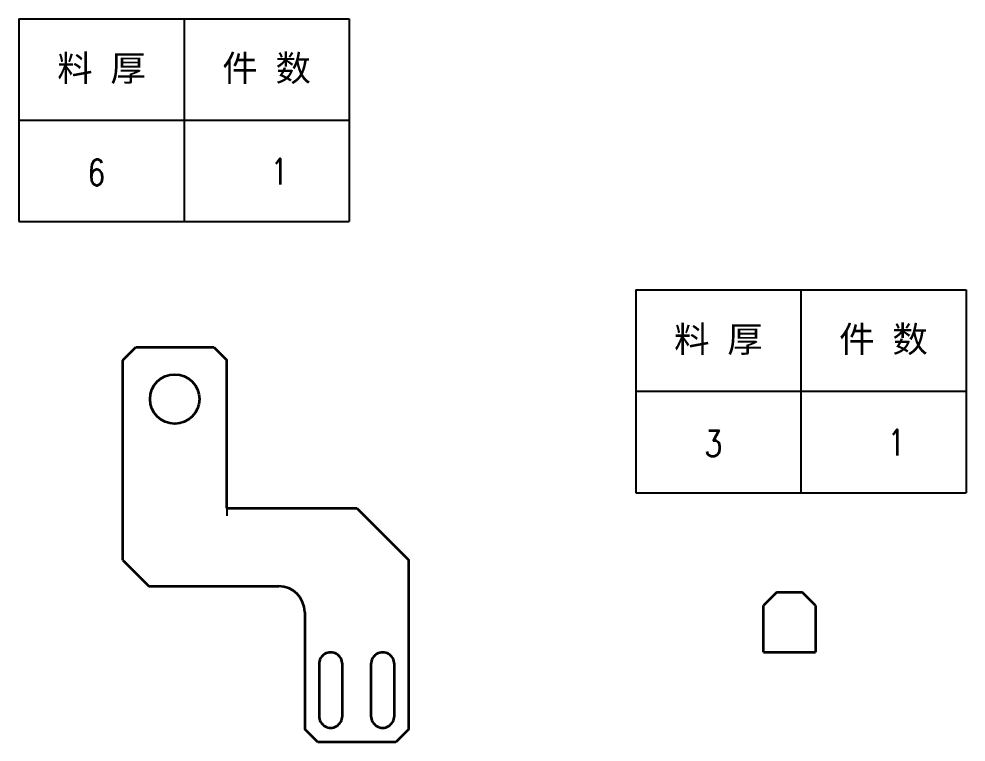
# Model space of a CAD drawing. Header units: millimetres. Extents: x -162325 to -83245, y 277409 to 326486.
# Drawn here: x -156944.3 to -156580, y 301959.3 to 302237.5 of the extents above; entities that cross this region are included whole.
import ezdxf
from ezdxf.enums import TextEntityAlignment as Align

# ---------------------------------------------------------------- set-up
doc = ezdxf.new("R2010")
doc.units = ezdxf.units.MM
doc.styles.add('DIM', font='romans.shx', dxfattribs={"width": 0.8, "bigfont": 'bigfont.shx'})
doc.styles.get("Standard").update_dxf_attribs({"font": 'txt', "bigfont": 'gbcbig.shx'})

# ---------------------------------------------------------------- blocks, each defined once
blk = doc.blocks.new('*T608')
at = {"color": 0, "linetype": 'ByBlock', "lineweight": -2, "transparency": 16777216}
for p, q in [((0, 0), (127, 0)), ((0, 0), (0, -78)), ((63.5, 0), (63.5, -78)), ((127, 0), (127, -78)), ((0, -39), (127, -39)), ((0, -78), (127, -78))]:
    blk.add_line(p, q, dxfattribs=at)
at = {"color": 0, "transparency": 16777216, "char_height": 10, "width": 60.5, "attachment_point": 5}
for s, insert in [('{\\fSimSun|b0|i0|c134|p2;料 厚}', (31.75, -19.5)), ('{\\fSimSun|b0|i0|c134|p2;件 数}', (95.25, -19.5))]:
    blk.add_mtext(s, dxfattribs=dict(at, insert=insert))
blk = doc.blocks.new('拆图参数')
blk.add_blockref('*T608', (-63.5, 78))
at = {"style": 'DIM', "width": 0.8}
blk.add_attdef('6', text='', height=10, dxfattribs=at).set_placement((-37.13, 18.91), align=Align.MIDDLE_LEFT)
blk.add_attdef('1', text='', height=10, dxfattribs=at).set_placement((36.65, 19.27), align=Align.MIDDLE_CENTER)

msp = doc.modelspace()

# ---------------------------------------------------------------- linework, layer by layer
at = {"color": 7, "lineweight": 35}
for p, q in [((-156904.358, 302106.25), (-156899.358, 302111.25)), ((-156899.358, 302111.25), (-156869.358, 302111.25)), ((-156869.358, 302111.25), (-156864.358, 302106.25)), ((-156904.358, 302029.25), (-156904.358, 302106.25)), ((-156864.358, 302049.25), (-156864.358, 302106.25)), ((-156864.358, 302049.25), (-156814.358, 302049.25)), ((-156814.358, 302049.25), (-156794.358, 302029.25)), ((-156904.358, 302029.25), (-156894.358, 302019.25)), ((-156794.358, 301964.25), (-156794.358, 302029.25)), ((-156894.358, 302019.25), (-156844.358, 302019.25)), ((-156652.867, 302016.845), (-156657.867, 302011.845)), ((-156642.867, 302016.845), (-156652.867, 302016.845)), ((-156637.867, 302011.845), (-156642.867, 302016.845)), ((-156834.358, 302009.25), (-156834.358, 301964.25)), ((-156657.867, 301996.845), (-156657.867, 302011.845)), ((-156637.867, 302011.845), (-156637.867, 301996.845)), ((-156657.867, 301993.845), (-156657.867, 301996.845)), ((-156637.867, 301996.845), (-156637.867, 301993.845)), ((-156657.867, 301993.845), (-156637.867, 301993.845)), ((-156828.858, 301989.25), (-156828.858, 301969.25)), ((-156819.858, 301969.25), (-156819.858, 301989.25)), ((-156808.858, 301989.25), (-156808.858, 301969.25)), ((-156799.858, 301969.25), (-156799.858, 301989.25)), ((-156829.358, 301959.25), (-156834.358, 301964.25)), ((-156794.358, 301964.25), (-156799.358, 301959.25)), ((-156799.358, 301959.25), (-156829.358, 301959.25))]:
    msp.add_line(p, q, dxfattribs=at)
msp.add_line((-156864.358, 302049.25), (-156864.358, 302046.25))
msp.add_circle((-156884.358, 302091.25), 9.5, dxfattribs=at)
for centre, radius, start, end in [((-156844.358, 302009.25), 10, 0, 90), ((-156824.358, 301989.25), 4.5, 0, 180.00001), ((-156804.358, 301989.25), 4.5, 0, 180.00001), ((-156824.358, 301969.25), 4.5, 179.99999, 0), ((-156804.358, 301969.25), 4.5, 179.99999, 0)]:
    msp.add_arc(centre, radius, start, end, dxfattribs=at)

# ---------------------------------------------------------------- block references
for p, values in [((-156880.766, 302159.509), {'1': '1', '6': '6'}), ((-156643.487, 302055.215), {'1': '1', '6': '3'})]:
    msp.add_blockref('拆图参数', p).add_auto_attribs(values)

doc.saveas('drawing.dxf')
